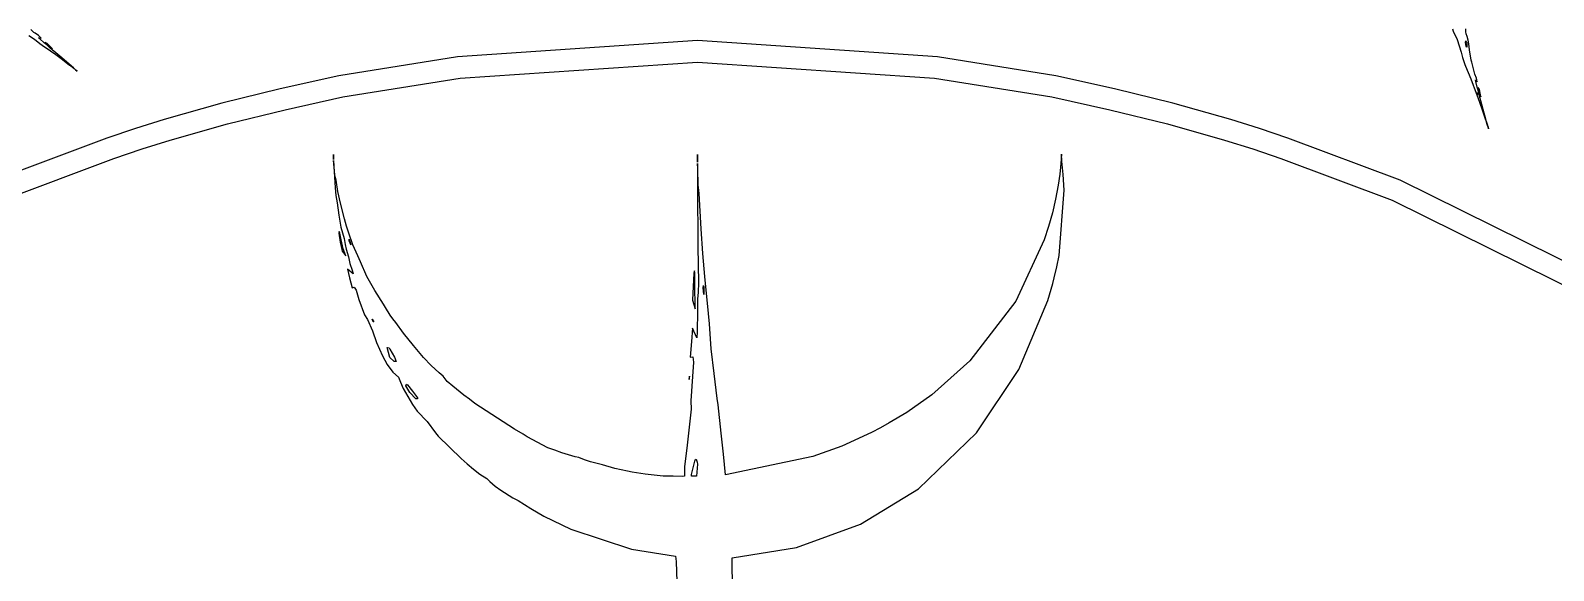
# Model space of a CAD drawing. Extents: x 0 to 103, y 0 to 357.
# Drawn here: x 38.59 to 60.22, y 214.95 to 222.62 of the extents above; entities that cross this region are included whole.
import ezdxf

# ---------------------------------------------------------------- set-up
doc = ezdxf.new("R2010")
doc.units = 0

msp = doc.modelspace()

# ---------------------------------------------------------------- linework, layer by layer
at = {"layer": 'Layer 1'}
for p, q in [((38.641882, 222.590593), (38.599641, 222.630505)), ((38.659379, 222.579022), (38.641882, 222.590593)), ((38.70885, 222.545455), (38.659379, 222.579022)), ((58.785549, 222.639868), (58.79856, 222.611039)), ((58.79856, 222.611039), (58.852368, 222.488326)), ((58.979261, 222.601904), (58.976368, 222.641576)), ((58.979743, 222.569138), (58.979261, 222.601904)), ((58.995966, 222.532918), (58.979743, 222.569138)), ((38.56989, 222.54699), (38.65036, 222.493184)), ((38.65036, 222.493184), (38.729061, 222.43488)), ((38.747879, 222.507389), (38.70885, 222.545455)), ((38.727471, 222.499517), (38.709973, 222.5159)), ((38.709973, 222.5159), (38.747879, 222.507389)), ((38.78947, 222.445308), (38.727471, 222.499517)), ((38.729061, 222.43488), (38.762148, 222.411992)), ((38.762148, 222.411992), (38.880681, 222.328954)), ((38.826252, 222.415031), (38.78947, 222.445308)), ((38.832388, 222.43558), (38.801389, 222.447716)), ((38.801389, 222.447716), (38.878003, 222.384836)), ((38.846812, 222.394635), (38.826252, 222.415031)), ((38.909, 222.358), (38.832388, 222.43558)), ((38.873473, 222.369015), (38.846812, 222.394635)), ((38.984299, 222.277857), (38.873473, 222.369015)), ((38.878003, 222.384836), (38.909, 222.358)), ((48.065092, 222.475754), (44.657357, 222.246313)), ((51.472827, 222.246313), (48.065092, 222.475754)), ((58.852368, 222.488326), (58.908906, 222.308678)), ((58.970779, 222.447998), (58.9768, 222.472)), ((58.980736, 222.395477), (58.970779, 222.447998)), ((58.9768, 222.472), (58.976881, 222.472803)), ((58.976881, 222.472803), (58.990052, 222.443251)), ((58.990857, 222.382777), (58.980736, 222.395477)), ((58.990052, 222.443251), (58.990857, 222.382777)), ((59.008976, 222.481441), (58.995966, 222.532918)), ((59.018128, 222.427392), (59.008976, 222.481441)), ((59.028892, 222.343149), (59.018128, 222.427392)), ((59.053948, 222.199557), (59.028892, 222.343149)), ((38.880681, 222.328954), (38.952648, 222.27635)), ((38.952648, 222.27635), (39.030389, 222.21885)), ((39.039713, 222.230726), (38.984299, 222.277857)), ((39.030389, 222.21885), (39.150051, 222.128102)), ((39.108135, 222.172264), (39.039713, 222.230726)), ((39.205784, 222.087377), (39.108135, 222.172264)), ((39.150051, 222.128102), (39.166112, 222.117902)), ((39.166112, 222.117902), (39.215583, 222.077426)), ((44.657357, 222.246313), (42.972967, 221.975352)), ((44.697196, 221.942782), (48.065091, 222.169572)), ((48.065091, 222.169572), (51.432986, 221.942782)), ((53.157217, 221.975352), (51.472827, 222.246313)), ((58.908906, 222.308678), (58.931229, 222.235035)), ((58.931229, 222.235035), (58.963516, 222.134649)), ((58.963516, 222.134649), (58.97251, 222.111922)), ((59.06439, 222.169441), (59.053948, 222.199557)), ((59.086073, 222.073071), (59.06439, 222.169441)), ((39.23084, 222.065291), (39.205784, 222.087377)), ((39.215583, 222.077426), (39.23084, 222.065291)), ((39.2577, 222.043), (39.234891, 222.062273)), ((39.234891, 222.062273), (39.2577, 222.043)), ((39.2577, 222.043), (39.2577, 222.043)), ((42.972967, 221.975352), (42.140167, 221.791366)), ((43.032396, 221.674953), (44.697196, 221.942782)), ((51.432986, 221.942782), (53.097776, 221.674953)), ((53.990015, 221.791366), (53.157217, 221.975352)), ((58.97251, 222.111922), (59.010094, 222.022056)), ((59.010094, 222.022056), (59.047036, 221.932674)), ((59.047036, 221.932674), (59.079802, 221.840639)), ((59.09844, 222.016776), (59.086073, 222.073071)), ((59.106625, 221.997342), (59.09844, 222.016776)), ((59.129109, 221.942007), (59.106625, 221.997342)), ((59.117386, 221.894057), (59.112247, 221.917428)), ((59.112247, 221.917428), (59.139712, 221.888924)), ((59.139712, 221.888924), (59.129109, 221.942007)), ((42.140167, 221.791366), (41.312026, 221.588265)), ((54.818159, 221.588265), (53.990015, 221.791366)), ((59.079802, 221.840639), (59.094577, 221.803134)), ((59.094577, 221.803134), (59.146618, 221.668232)), ((59.138104, 221.814793), (59.117386, 221.894057)), ((59.139749, 221.710595), (59.131395, 221.739827)), ((59.131395, 221.739827), (59.1424, 221.705)), ((59.151597, 221.769098), (59.138104, 221.814793)), ((59.142478, 221.705216), (59.139749, 221.710595)), ((59.1424, 221.705), (59.142478, 221.705216)), ((59.1498, 221.81), (59.177909, 221.715278)), ((59.169234, 221.782455), (59.1498, 221.81)), ((59.1498, 221.81), (59.1498, 221.81)), ((59.156897, 221.74091), (59.151597, 221.769098)), ((59.164446, 221.70485), (59.156897, 221.74091)), ((59.205403, 221.567605), (59.164446, 221.70485)), ((59.18867, 221.675685), (59.169234, 221.782455)), ((59.177909, 221.715278), (59.18867, 221.675685)), ((41.312026, 221.588265), (40.491756, 221.355409)), ((41.391213, 221.292483), (42.209555, 221.493174)), ((42.209555, 221.493174), (43.032396, 221.674953)), ((53.097776, 221.674953), (53.92062, 221.493174)), ((53.92062, 221.493174), (54.738962, 221.292483)), ((55.638429, 221.355409), (54.818159, 221.588265)), ((59.146618, 221.668232), (59.177135, 221.58435)), ((59.177135, 221.58435), (59.20974, 221.493237)), ((59.224839, 221.497575), (59.205403, 221.567605)), ((59.20974, 221.493237), (59.258246, 221.350932)), ((59.248772, 221.41076), (59.224839, 221.497575)), ((40.491756, 221.355409), (40.085074, 221.227678)), ((40.580578, 221.062359), (41.391213, 221.292483)), ((54.738962, 221.292483), (55.549597, 221.062359)), ((56.045111, 221.227678), (55.638429, 221.355409)), ((59.282017, 221.285801), (59.248772, 221.41076)), ((59.258246, 221.350932), (59.265956, 221.333344)), ((59.265956, 221.333344), (59.284427, 221.27215)), ((59.290371, 221.253478), (59.282017, 221.285801)), ((59.284427, 221.27215), (59.290371, 221.253478)), ((39.681285, 221.090713), (38.083785, 220.49398)), ((40.085074, 221.227678), (39.681285, 221.090713)), ((40.178714, 220.936155), (40.580578, 221.062359)), ((55.549597, 221.062359), (55.951461, 220.936155)), ((56.4489, 221.090713), (56.045111, 221.227678)), ((58.04624, 220.49398), (56.4489, 221.090713)), ((59.2918, 221.249), (59.299829, 221.22025)), ((59.299829, 221.22025), (59.2918, 221.249)), ((59.2918, 221.249), (59.2918, 221.249)), ((39.77974, 220.800793), (40.178714, 220.936155)), ((42.897594, 220.823628), (42.895746, 220.856876)), ((42.895746, 220.856876), (42.896951, 220.827884)), ((42.896951, 220.827884), (42.8992, 220.785)), ((42.8992, 220.785), (42.897594, 220.823628)), ((48.066085, 220.805574), (48.065123, 220.855688)), ((48.065123, 220.855688), (48.0656, 220.812)), ((53.234719, 220.860838), (53.226387, 220.729274)), ((53.240281, 220.763967), (53.234719, 220.860838)), ((55.951461, 220.936155), (56.350435, 220.800793)), ((38.2012, 220.21113), (39.77974, 220.800793)), ((42.904238, 220.72509), (42.8999, 220.772551)), ((42.8999, 220.772551), (42.901667, 220.692485)), ((42.901667, 220.692485), (42.920782, 220.383215)), ((42.915882, 220.571378), (42.904238, 220.72509)), ((48.0656, 220.812), (48.066729, 220.747591)), ((48.0656, 220.812), (48.0656, 220.812)), ((48.066729, 220.747591), (48.066085, 220.805574)), ((48.067046, 220.727802), (48.066806, 220.607138)), ((48.066806, 220.607138), (48.067528, 220.139942)), ((48.070099, 220.656087), (48.067046, 220.727802)), ((48.076765, 220.423593), (48.070099, 220.656087)), ((53.226387, 220.729274), (53.210887, 220.580704)), ((53.259074, 220.574314), (53.240281, 220.763967)), ((56.350435, 220.800793), (57.928975, 220.21113)), ((42.928582, 220.525201), (42.915882, 220.571378)), ((42.934605, 220.493801), (42.928582, 220.525201)), ((42.960465, 220.330293), (42.934605, 220.493801)), ((48.086, 220.3528), (48.076765, 220.423593)), ((53.185911, 220.420207), (53.170106, 220.321186)), ((53.210887, 220.580704), (53.185911, 220.420207)), ((53.272807, 220.35262), (53.259074, 220.574314)), ((61.1015, 218.98), (58.04624, 220.49398)), ((42.920782, 220.383215), (42.924476, 220.329209)), ((42.924476, 220.329209), (42.931303, 220.275482)), ((42.931303, 220.275482), (42.947604, 220.169273)), ((42.947604, 220.169273), (42.97483, 219.997815)), ((42.995159, 220.168473), (42.960465, 220.330293)), ((48.089773, 220.304822), (48.086, 220.3528)), ((48.119248, 219.804019), (48.089773, 220.304822)), ((53.149707, 220.22301), (53.105297, 220.028099)), ((53.170106, 220.321186), (53.149707, 220.22301)), ((53.202615, 219.424335), (53.272807, 220.35262)), ((57.928975, 220.21113), (60.948255, 218.71494)), ((42.97483, 219.997815), (43.001091, 219.827401)), ((43.053296, 219.943542), (42.995159, 220.168473)), ((48.067528, 220.139942), (48.069857, 219.814822)), ((53.105297, 220.028099), (53.052936, 219.83568)), ((42.976247, 219.762579), (42.973114, 219.739008)), ((42.973114, 219.739008), (42.993914, 219.612804)), ((42.986607, 219.741779), (42.976247, 219.762579)), ((43.007807, 219.645809), (42.986607, 219.741779)), ((43.001091, 219.827401), (43.051524, 219.663972)), ((43.082286, 219.840988), (43.053296, 219.943542)), ((43.116257, 219.739797), (43.082286, 219.840988)), ((43.171672, 219.575087), (43.116257, 219.739797)), ((48.069857, 219.814822), (48.071623, 219.552937)), ((48.144626, 219.451143), (48.119248, 219.804019)), ((53.052936, 219.83568), (52.990695, 219.646555)), ((42.993914, 219.612804), (43.004836, 219.549586)), ((43.004836, 219.549586), (43.0188, 219.487)), ((43.035747, 219.51836), (43.007807, 219.645809)), ((43.051524, 219.663972), (43.064292, 219.578202)), ((43.064292, 219.578202), (43.075375, 219.511787)), ((43.1195, 219.633), (43.118456, 219.655806)), ((43.118456, 219.655806), (43.142789, 219.57333)), ((43.142789, 219.57333), (43.1195, 219.633)), ((43.1195, 219.633), (43.1195, 219.633)), ((43.242509, 219.419583), (43.171672, 219.575087)), ((48.071623, 219.552937), (48.081422, 219.035748)), ((52.990695, 219.646555), (52.586584, 218.776411)), ((43.0188, 219.487), (43.073653, 219.417491)), ((43.073653, 219.417491), (43.035747, 219.51836)), ((43.075375, 219.511787), (43.108544, 219.40305)), ((43.108544, 219.40305), (43.130227, 219.309169)), ((43.130227, 219.309169), (43.162511, 219.216575)), ((43.281699, 219.33269), (43.242509, 219.419583)), ((43.37293, 219.123445), (43.281699, 219.33269)), ((48.169521, 219.126023), (48.144626, 219.451143)), ((53.16977, 219.263717), (53.202615, 219.424335)), ((43.176805, 219.162086), (43.094729, 219.231832)), ((43.094729, 219.231832), (43.124041, 219.106551)), ((43.124041, 219.106551), (43.165, 218.962358)), ((43.162511, 219.216575), (43.176805, 219.162086)), ((43.4848, 218.926048), (43.37293, 219.123445)), ((48.015867, 219.171404), (47.997074, 218.79006)), ((48.025101, 219.204896), (48.015867, 219.171404)), ((48.030966, 219.171125), (48.025101, 219.204896)), ((48.0296, 219.024), (48.030966, 219.171125)), ((48.220603, 218.599081), (48.169521, 219.126023)), ((53.110744, 219.024235), (53.130259, 219.104386)), ((53.130259, 219.104386), (53.16977, 219.263717)), ((43.165, 218.962358), (43.192706, 218.976452)), ((43.192706, 218.976452), (43.218405, 218.93148)), ((43.218405, 218.93148), (43.259522, 218.800899)), ((43.607109, 218.734591), (43.4848, 218.926048)), ((48.034821, 218.667951), (48.0296, 219.024)), ((48.0296, 219.024), (48.0296, 219.024)), ((48.073873, 218.905361), (48.066002, 218.804326)), ((48.081422, 219.035748), (48.073873, 218.905361)), ((48.147533, 218.965776), (48.1519, 219)), ((48.157571, 218.868522), (48.147533, 218.965776)), ((48.1519, 219), (48.151868, 218.999987)), ((48.151868, 218.999987), (48.155802, 218.978064)), ((48.155802, 218.978064), (48.157571, 218.868522)), ((53.042711, 218.785678), (53.088166, 218.94497)), ((53.088166, 218.94497), (53.110744, 219.024235)), ((43.259522, 218.800899), (43.339831, 218.580371)), ((43.63819, 218.68733), (43.607109, 218.734591)), ((43.703801, 218.576022), (43.63819, 218.68733)), ((47.997074, 218.79006), (48.034821, 218.667951)), ((48.066002, 218.804326), (48.068494, 218.633017)), ((52.586584, 218.776411), (51.931908, 217.926866)), ((52.630568, 217.80479), (53.042711, 218.785678)), ((43.339831, 218.580371), (43.379503, 218.513594)), ((43.379503, 218.513594), (43.452101, 218.352775)), ((43.463382, 218.48379), (43.446917, 218.517518)), ((43.446917, 218.517518), (43.470059, 218.483068)), ((43.4634, 218.484), (43.463382, 218.48379)), ((43.470059, 218.483068), (43.4634, 218.484)), ((43.740983, 218.5235), (43.703801, 218.576022)), ((43.78475, 218.474433), (43.740983, 218.5235)), ((43.89397, 218.322849), (43.78475, 218.474433)), ((48.068494, 218.633017), (48.063272, 218.340452)), ((48.235781, 218.452478), (48.220603, 218.599081)), ((48.26124, 218.098718), (48.235781, 218.452478)), ((43.452101, 218.352775), (43.506793, 218.189188)), ((44.031779, 218.14633), (43.89397, 218.322849)), ((47.99485, 218.394057), (47.979512, 218.203605)), ((48.058695, 218.255808), (47.99485, 218.394057)), ((48.063272, 218.340452), (48.058695, 218.255808)), ((43.506793, 218.189188), (43.593766, 217.997492)), ((43.697722, 217.977766), (43.657969, 218.115897)), ((43.657969, 218.115897), (43.687845, 218.110436)), ((43.687845, 218.110436), (43.699729, 218.092447)), ((43.699729, 218.092447), (43.764778, 217.978328)), ((44.173525, 217.974149), (44.031779, 218.14633)), ((47.979512, 218.203605), (47.963851, 217.981835)), ((48.303573, 217.747569), (48.26124, 218.098718)), ((43.593766, 217.997492), (43.659619, 217.876788)), ((43.659619, 217.876788), (43.740651, 217.767608)), ((43.760683, 217.918457), (43.697722, 217.977766)), ((43.785739, 217.917774), (43.760683, 217.918457)), ((43.764778, 217.978328), (43.7857, 217.918)), ((43.7857, 217.918), (43.785739, 217.917774)), ((44.282502, 217.862762), (44.173525, 217.974149)), ((44.39895, 217.758199), (44.282502, 217.862762)), ((47.963851, 217.981835), (48.000472, 217.986531)), ((48.008984, 217.909998), (47.99509, 217.706575)), ((48.000472, 217.986531), (48.008984, 217.909998)), ((51.931908, 217.926866), (51.394806, 217.447345)), ((52.029297, 216.903686), (52.630568, 217.80479)), ((43.740651, 217.767608), (43.820238, 217.696093)), ((43.820238, 217.696093), (43.847864, 217.622998)), ((43.847864, 217.622998), (43.889382, 217.535864)), ((43.925318, 217.575179), (43.934552, 217.596462)), ((43.981691, 217.47897), (43.925318, 217.575179)), ((43.934552, 217.596462), (43.949168, 217.589556)), ((43.949168, 217.589556), (44.018234, 217.495152)), ((44.454605, 217.710255), (44.39895, 217.758199)), ((44.513552, 217.634524), (44.454605, 217.710255)), ((44.590085, 217.567547), (44.513552, 217.634524)), ((47.951305, 217.712344), (47.947371, 217.688933)), ((47.947371, 217.688933), (47.948655, 217.664922)), ((47.948655, 217.664922), (47.9554, 217.696)), ((47.9554, 217.696), (47.951305, 217.712344)), ((47.9554, 217.696), (47.9554, 217.696)), ((47.99509, 217.706575), (47.971641, 217.358595)), ((48.348223, 217.394131), (48.303573, 217.747569)), ((43.889382, 217.535864), (44.017395, 217.310036)), ((44.065455, 217.386937), (43.981691, 217.47897)), ((44.018234, 217.495152), (44.0902, 217.402916)), ((44.0655, 217.387), (44.065455, 217.386937)), ((44.090443, 217.388865), (44.0655, 217.387)), ((44.0902, 217.402916), (44.090443, 217.388865)), ((44.747, 217.442909), (44.590085, 217.567547)), ((44.826827, 217.382034), (44.747, 217.442909)), ((44.906732, 217.321884), (44.826827, 217.382034)), ((47.971641, 217.358595), (47.97702, 217.243595)), ((48.358101, 217.30559), (48.348223, 217.394131)), ((51.394806, 217.447345), (51.037592, 217.195456)), ((44.017395, 217.310036), (44.08606, 217.212261)), ((44.08606, 217.212261), (44.227481, 217.067464)), ((45.466243, 216.957123), (44.906732, 217.321884)), ((47.97702, 217.243595), (47.919359, 216.731627)), ((48.403556, 216.898869), (48.358101, 217.30559)), ((51.037592, 217.195456), (50.78992, 217.046725)), ((44.227481, 217.067464), (44.346096, 216.905562)), ((45.592729, 216.888941), (45.466243, 216.957123)), ((50.664481, 216.976897), (50.537111, 216.911566)), ((50.78992, 217.046725), (50.664481, 216.976897)), ((44.346096, 216.905562), (44.385127, 216.857499)), ((44.385127, 216.857499), (44.712626, 216.542288)), ((45.649024, 216.849269), (45.592729, 216.888941)), ((45.940223, 216.693228), (45.649024, 216.849269)), ((47.919359, 216.731627), (47.882738, 216.424527)), ((48.433672, 216.602691), (48.403556, 216.898869)), ((50.11798, 216.716215), (49.702222, 216.569612)), ((50.537111, 216.911566), (50.11798, 216.716215)), ((51.204447, 216.109635), (52.029297, 216.903686)), ((44.712626, 216.542288), (44.798235, 216.465995)), ((46.042537, 216.660623), (45.940223, 216.693228)), ((46.141315, 216.62224), (46.042537, 216.660623)), ((46.328112, 216.56747), (46.141315, 216.62224)), ((46.379668, 216.555865), (46.328112, 216.56747)), ((46.4607, 216.52053), (46.379668, 216.555865)), ((46.545265, 216.495032), (46.4607, 216.52053)), ((46.715521, 216.449659), (46.545265, 216.495032)), ((47.981866, 216.316359), (48.0357, 216.522)), ((48.035677, 216.522087), (48.047883, 216.52999)), ((48.0357, 216.522), (48.035677, 216.522087)), ((48.047883, 216.52999), (48.064266, 216.491201)), ((48.461942, 216.309403), (48.433672, 216.602691)), ((49.702222, 216.569612), (48.461942, 216.309403)), ((44.798235, 216.465995), (44.884313, 216.389781)), ((44.884313, 216.389781), (44.973616, 216.316861)), ((44.973616, 216.316861), (45.073523, 216.258517)), ((46.893964, 216.401399), (46.715521, 216.449659)), ((47.074338, 216.361484), (46.893964, 216.401399)), ((47.136737, 216.348634), (47.074338, 216.361484)), ((47.19978, 216.3392), (47.136737, 216.348634)), ((47.325705, 216.319563), (47.19978, 216.3392)), ((47.452191, 216.305028), (47.325705, 216.319563)), ((47.578838, 216.29298), (47.452191, 216.305028)), ((47.719385, 216.288484), (47.578838, 216.29298)), ((47.859765, 216.288041), (47.719385, 216.288484)), ((47.881609, 216.289125), (47.859765, 216.288041)), ((47.882738, 216.424527), (47.881609, 216.289125)), ((47.98243, 216.292266), (47.981866, 216.316359)), ((48.053183, 216.292144), (47.98243, 216.292266)), ((48.064667, 216.458745), (48.053183, 216.292144)), ((48.064266, 216.491201), (48.064667, 216.458745)), ((45.073523, 216.258517), (45.118337, 216.215952)), ((45.118337, 216.215952), (45.194226, 216.150702)), ((45.194226, 216.150702), (45.274135, 216.090631)), ((45.274135, 216.090631), (45.444148, 215.98326)), ((50.378916, 215.610718), (51.204447, 216.109635)), ((45.444148, 215.98326), (45.518835, 215.943546)), ((45.518835, 215.943546), (45.607896, 215.886255)), ((45.607896, 215.886255), (45.698404, 215.830801)), ((45.698404, 215.830801), (45.882873, 215.724592)), ((45.882873, 215.724592), (46.267228, 215.537072)), ((46.267228, 215.537072), (47.128939, 215.252699)), ((49.474437, 215.27555), (50.378916, 215.610718)), ((47.128939, 215.252699), (47.754143, 215.153557)), ((48.559403, 215.13208), (49.474437, 215.27555)), ((47.754143, 215.153557), (47.762892, 215.080679)), ((47.762892, 215.080679), (47.77542, 214.788557)), ((48.557876, 214.952429), (48.559403, 215.13208)), ((48.573619, 214.628023), (48.557876, 214.952429))]:
    msp.add_line(p, q, dxfattribs=at)

doc.saveas('drawing.dxf')
